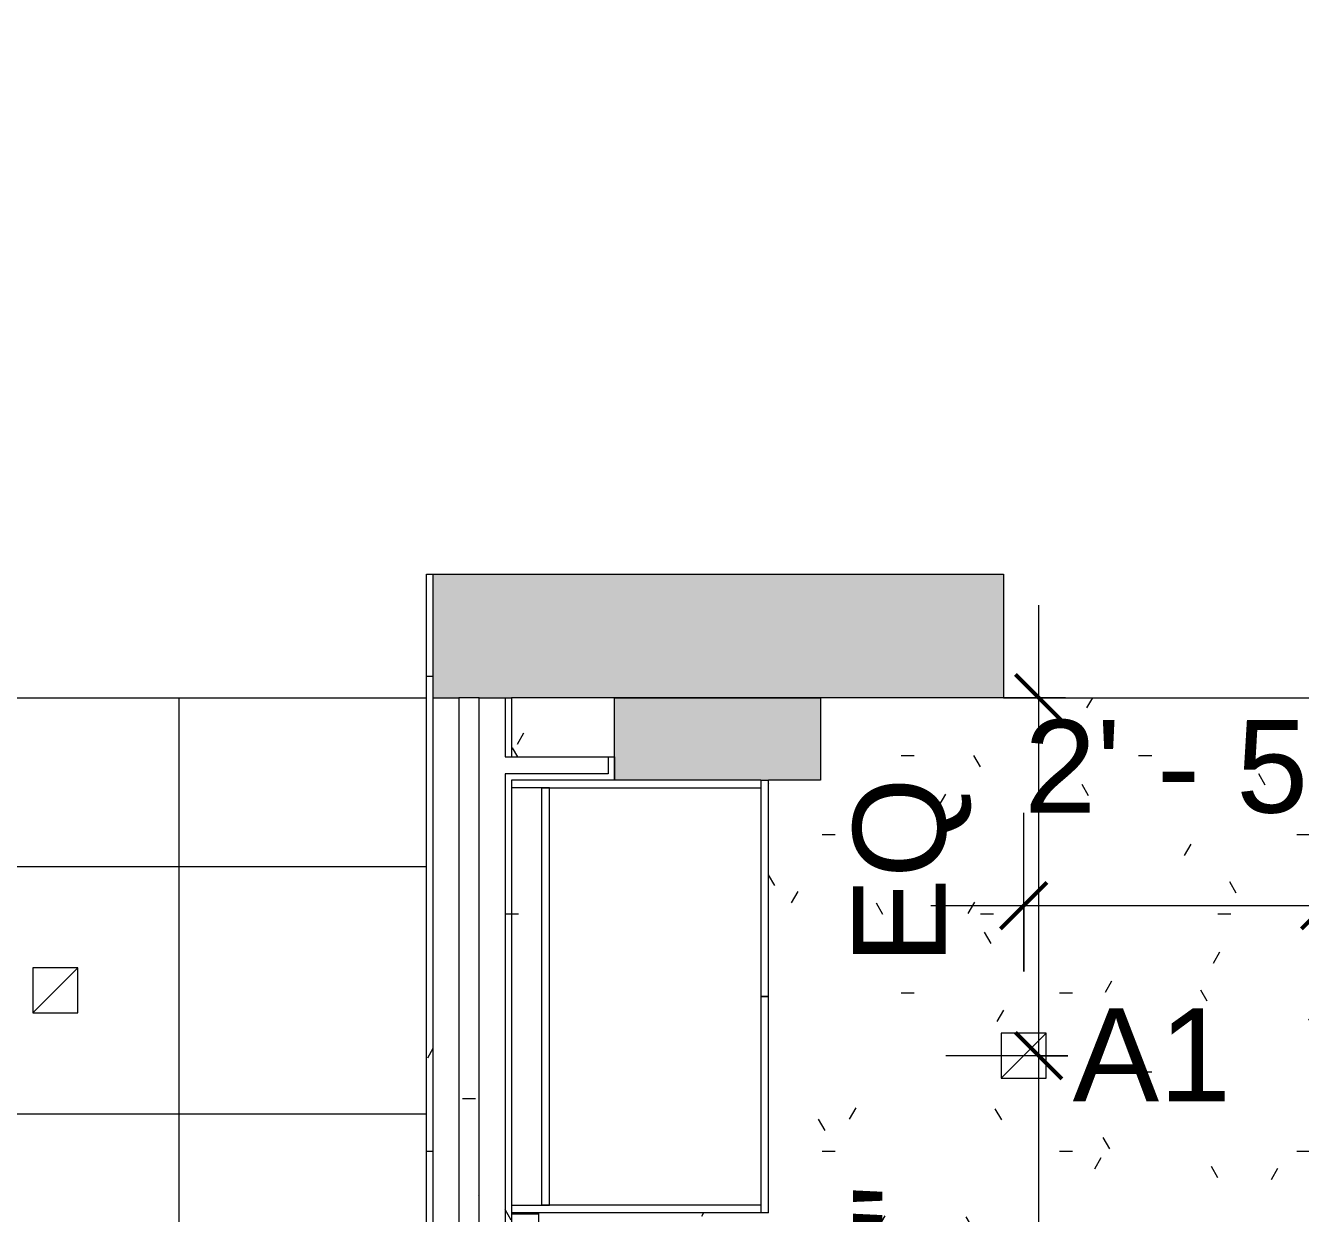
# Model space of a CAD drawing. Header units: inches. Extents: x 0 to 2454, y -180 to 1354.
# Drawn here: x 875 to 998.8, y 654.4 to 769.7 of the extents above; entities that cross this region are included whole.
import ezdxf

# ---------------------------------------------------------------- set-up
doc = ezdxf.new("R2010")
doc.units = ezdxf.units.IN
doc.header["$MEASUREMENT"] = 0
for name, color, linetype, lineweight in [('A-ANNO-DIMS', 211, 'Continuous', 9), ('A-ANNO-DIMS-96', 211, 'Continuous', 9), ('A-CLNG', 13, 'Continuous', 13), ('A-CLNG-PATT', 13, 'Continuous', 13), ('A-COLS', 52, 'Continuous', 13), ('A-WALL', 113, 'Continuous', 13), ('A-WALL-PATT', 111, 'Continuous', 13), ('E-LITE-EQPM', 33, 'Continuous', 9), ('E-LITE-EQPM-IDEN', 33, 'Continuous', 9), ('I-WALL', 2, 'Continuous', 13), ('Q-CASE', 31, 'Continuous', 9), ('S-BEAM', 12, 'Continuous', 9)]:
    doc.layers.add(name, color=color, linetype=linetype, lineweight=lineweight)
doc.styles.add('Arial', font='arial.ttf', dxfattribs={"height": 9})
doc.styles.add('Swis721 Lt BT', font='swissl.ttf', dxfattribs={"height": 9})
doc.dimstyles.new('OTJ_-_3_32__Linear__1_2__Tolerance', dxfattribs={"dimscale": 12, "dimtxt": 9.497835, "dimasz": 0.375, "dimexe": 0.75, "dimexo": 0.5, "dimgap": 0.5, "dimtad": 1, "dimdec": 1, "dimrnd": 0.5, "dimzin": 3, "dimdsep": 46, "dimlunit": 4, "dimtxsty": 'Swis721 Lt BT', "dimblk1": 'OBLIQUE', "dimblk2": 'OBLIQUE', "dimsah": 1, "dimcen": 0.09, "dimdle": 0.75, "dimazin": 0, "dimtfac": 1, "dimtdec": 4, "dimtix": 1, "dimtmove": 0, "dimatfit": 3, "dimfxl": 1, "dimtvp": 1, "dimfrac": 2, "dimtolj": 1, "dimtzin": 0, "dimarcsym": 2})
pattern_1 = [(0, (0, 0), (30.72, 7.68), [1.267, -21.773, 1.267, -21.773, -122.88]), (0, (0, 0), (30.72, 7.68), [-46.08, 1.267, -44.813, 1.267, -21.773, -53.76]), (0, (0, 0), (30.72, 7.68), [-115.2, 1.267, -14.093, 1.267, -37.133]), (120, (11.52, 3.84), (-22.011075, 22.7643), [1.267, -21.773, 1.267, -21.773, -122.88]), (120, (11.52, 3.84), (-22.011075, 22.7643), [-46.08, 1.267, -44.813, 1.267, -21.773, -53.76]), (120, (11.52, 3.84), (-22.011075, 22.7643), [-115.2, 1.267, -14.093, 1.267, -37.133]), (240, (15.36, 19.2), (-8.708925, -30.4443), [1.267, -21.773, 1.267, -21.773, -122.88]), (240, (15.36, 19.2), (-8.708925, -30.4443), [-46.08, 1.267, -44.813, 1.267, -21.773, -53.76]), (240, (15.36, 19.2), (-8.708925, -30.4443), [-115.2, 1.267, -14.093, 1.267, -37.133])]

# ---------------------------------------------------------------- blocks, each defined once
blk = doc.blocks.new('perimeter columns - perimeter columns-7228800-Level XX  RCP')
at = {"layer": 'A-COLS', "lineweight": 9}
h = blk.add_hatch(color=7, dxfattribs=at)
h.paths.add_polyline_path([(1390.51, 84), (1421.51, 84), (1426.24, 85.3), (1422.09, 94), (1390.51, 94)], flags=0)
h.paths.add_polyline_path([(1290.47, 84), (1305.95, 84), (1305.95, 94), (1287.95, 94), (1287.95, 84)], flags=0)
h.paths.add_polyline_path([(1165.47, 84), (1184.95, 84), (1184.95, 94), (1159.95, 94), (1159.95, 84)], flags=0)
h.paths.add_polyline_path([(715.47, 84), (743.95, 84), (743.95, 94), (685, 94), (685, 84), (715.33, 84)], flags=0)
h.paths.add_polyline_path([(629, 84), (629, 94), (571, 94), (571, 84), (602.39, 84)], flags=0)
h.paths.add_polyline_path([(483.64, 84), (515, 84), (515, 94), (457, 94), (457, 84), (478.77, 84)], flags=0)
h.paths.add_polyline_path([(345.72, 84), (401, 84), (401, 94), (343, 94), (343, 84)], flags=0)
h.paths.add_polyline_path([(265.47, 84), (287, 84), (287, 94), (229, 94), (229, 84), (255.6, 84)], flags=0)
h.paths.add_polyline_path([(115.47, 84), (173, 84), (173, 94), (115, 94), (115, 84)], flags=0)
h.paths.add_polyline_path([(20.72, 84), (59, 84), (59, 94), (12, 94), (12, 84), (15.47, 84)], flags=0)
h.paths.add_polyline_path([(834.08, 84), (838.95, 84), (838.95, 94), (819.95, 94), (819.95, 84)], flags=0)
h.paths.add_polyline_path([(953.33, 84), (953.95, 84), (953.95, 94), (931.95, 94), (931.95, 84)], flags=0)
h.paths.add_polyline_path([(1079.95, 84), (1079.95, 94), (1056.95, 94), (1056.95, 84)], flags=0)
h.paths.add_polyline_path([(1523.01, 178.61), (1524.2, 182.34), (1524.2, 206.47), (1515.95, 206.47), (1515.95, 182.29), (1521.43, 179.43)], flags=0)
h.paths.add_polyline_path([(1515.95, 318.22), (1524.2, 318.22), (1524.2, 348.22), (1515.95, 348.22)], flags=0)
h.paths.add_polyline_path([(1524.2, 436.04), (1524.2, 456.04), (1515.95, 456.04), (1515.95, 436.04), (1520.72, 436.04)], flags=0)
h.paths.add_polyline_path([(1520.72, 551.04), (1524.2, 551.04), (1524.2, 569.54), (1515.95, 569.54), (1515.95, 551.04)], flags=0)
h.paths.add_polyline_path([(1515.95, 680.5), (1524.2, 680.5), (1524.2, 704.5), (1515.95, 704.5)], flags=0)
h.paths.add_polyline_path([(945.45, 696.5), (952.2, 696.5), (952.2, 704.5), (932.2, 704.5), (932.2, 696.5), (943.17, 696.5)], flags=0)
h.paths.add_polyline_path([(833.7, 696.5), (833.7, 704.5), (815.2, 704.5), (815.2, 696.5), (832.87, 696.5)], flags=0)
h.paths.add_polyline_path([(547.9, 696.5), (574.9, 696.5), (574.9, 704.5), (560.9, 704.5), (560.9, 769.75), (547.9, 769.75), (547.9, 710.5)], flags=0)
h.paths.add_polyline_path([(739.8, 696.5), (739.8, 704.5), (722.81, 704.5), (722.81, 696.5)], flags=0)
h.paths.add_polyline_path([(1390.47, 696.5), (1410.45, 696.5), (1410.45, 704.5), (1385.45, 704.5), (1385.45, 696.5)], flags=0)
h.paths.add_polyline_path([(1270.45, 696.5), (1301.45, 696.5), (1301.45, 704.5), (1270.45, 704.5)], flags=0)
h.paths.add_polyline_path([(1182.95, 696.5), (1182.95, 704.5), (1159.7, 704.5), (1159.7, 696.5), (1179.1, 696.5)], flags=0)
h.paths.add_polyline_path([(1049.7, 696.5), (1075.7, 696.5), (1075.7, 704.5), (1049.7, 704.5)], flags=0)
at = {"layer": 'A-COLS', "color": 8, "lineweight": 20}
for p, q in [((932.2, 704.5), (952.2, 704.5)), ((932.2, 696.5), (932.2, 704.5)), ((952.2, 704.5), (952.2, 696.5)), ((946.41, 696.5), (932.2, 696.5)), ((952.2, 696.5), (947.16, 696.5))]:
    blk.add_line(p, q, dxfattribs=at)
blk = doc.blocks.new('CW Cupbd1 - Fridge 80_h x 24_d - 2 Doors - COUNTER DEPTH-7509609-Level XX  RCP')
at = {"layer": 'Q-CASE', "lineweight": 20}
for p, q in [((2, -26.56), (2, -2.36)), ((2.75, -2.36), (2.75, -6.06)), ((43.25, -6.06), (43.25, -2.36)), ((2.75, -6.06), (2.75, -5.31)), ((2.75, -5.31), (43.25, -5.31)), ((43.25, -5.31), (43.25, -6.06))]:
    blk.add_line(p, q, dxfattribs=at)
at = {"layer": 'Q-CASE'}
for p, q in [((2.75, -26.56), (2.75, -6.06)), ((2.75, -6.06), (43.25, -6.06)), ((43.25, -6.06), (43.25, -26.56)), ((23, -26.56), (2, -26.56)), ((2, -27.31), (2, -26.56)), ((43.25, -26.56), (2.75, -26.56)), ((23, -27.31), (23, -26.56)), ((44, -26.56), (23, -26.56)), ((23, -26.56), (23, -27.31)), ((44, -26.56), (44, -27.31)), ((2, -27.31), (23, -27.31)), ((23, -27.31), (44, -27.31))]:
    blk.add_line(p, q, dxfattribs=at)
blk = doc.blocks.new('Pan Joist - 5_25_ x 8_5_-V23-Level XX  RCP')
at = {"layer": 'S-BEAM'}
h = blk.add_hatch(dxfattribs=at)
h.set_pattern_fill('FP_80', color=256, style=0, pattern_type=2)
h.set_pattern_definition([(90, (394.25, -918.1), (-7.68, 30.72), [1.267, -21.773, 1.267, -21.773, -122.88]), (90, (394.25, -918.1), (-7.68, 30.72), [-46.08, 1.267, -44.813, 1.267, -21.773, -53.76]), (90, (394.25, -918.1), (-7.68, 30.72), [-115.2, 1.267, -14.093, 1.267, -37.133]), (210, (390.41, -906.58), (-22.7643, -22.011075), [1.267, -21.773, 1.267, -21.773, -122.88]), (210, (390.41, -906.58), (-22.7643, -22.011075), [-46.08, 1.267, -44.813, 1.267, -21.773, -53.76]), (210, (390.41, -906.58), (-22.7643, -22.011075), [-115.2, 1.267, -14.093, 1.267, -37.133]), (330, (375.05, -902.74), (30.4443, -8.708925), [1.267, -21.773, 1.267, -21.773, -122.88]), (330, (375.05, -902.74), (30.4443, -8.708925), [-46.08, 1.267, -44.813, 1.267, -21.773, -53.76]), (330, (375.05, -902.74), (30.4443, -8.708925), [-115.2, 1.267, -14.093, 1.267, -37.133])])
h.paths.add_polyline_path([(173.02, -2.62), (173.02, 2.63), (-52.98, 2.63), (-52.98, -2.62), (127.35, -2.62)], flags=0)
h.paths.add_polyline_path([(-57.85, 2.63), (-120.98, 2.63), (-120.98, -2.62), (-57.85, -2.62), (-57.85, 1.33)], flags=0)
h.paths.add_polyline_path([(-125.85, 0.98), (-310.25, 0.98), (-310.25, -1.02), (-125.85, -1.02)], flags=0)
blk = doc.blocks.new('L-Recessed Square Downlight1 - 4_ - FOR ACT F3-7282120-Level XX  RCP')
at = {"layer": 'E-LITE-EQPM'}
for p, q in [((-2.1875, -2.1875), (-2.1875, 2.1875)), ((-2.1875, 2.1875), (2.1875, 2.1875)), ((-2.1875, 2.1875), (2.1875, -2.1875)), ((2.1875, 2.1875), (2.1875, -2.1875)), ((2.1875, -2.1875), (-2.1875, -2.1875))]:
    blk.add_line(p, q, dxfattribs=at)
blk = doc.blocks.new('L-Recessed Square Downlight - 4_ A2-7345227-Level XX  RCP')
at = {"layer": 'E-LITE-EQPM'}
for p, q in [((-2.1875, -2.1875), (-2.1875, 2.1875)), ((-2.1875, 2.1875), (2.1875, 2.1875)), ((-2.1875, 2.1875), (2.1875, -2.1875)), ((2.1875, 2.1875), (2.1875, -2.1875)), ((2.1875, -2.1875), (-2.1875, -2.1875))]:
    blk.add_line(p, q, dxfattribs=at)
blk = doc.blocks.new('COVE LIGHT - Not a Type - Load Type Catalog-7625000-Level XX  RCP')
at = {"layer": 'E-LITE-EQPM'}
for p, q in [((-53.57475, -1.32), (-53.57475, 1.32)), ((53.57475, 1.32), (53.57475, -1.32)), ((-53.69975, -1.32), (53.69975, -1.32)), ((-53.69975, -1.32), (-53.57475, -1.32)), ((53.57475, -1.32), (53.69975, -1.32))]:
    blk.add_line(p, q, dxfattribs=at)
blk = doc.blocks.new('DIMBLOCK40-Level XX  RCP')
at = {"layer": 'A-ANNO-DIMS-96'}
for p, q in [((971.91, 677.94), (971.91, 693.33)), ((1001.1, 674.5), (1001.1, 693.33)), ((962.91, 684.33), (1010.1, 684.33)), ((971.91, 684.33), (971.91, 677.94)), ((1001.1, 684.33), (1001.1, 674.5))]:
    blk.add_line(p, q, dxfattribs=at)
at = {"layer": 'A-ANNO-DIMS-96', "lineweight": 50}
for p, q in [((971.91, 684.33), (974.16, 686.58)), ((1001.1, 684.33), (1003.35, 686.58)), ((971.91, 684.33), (969.66, 682.08)), ((1001.1, 684.33), (998.85, 682.08))]:
    blk.add_line(p, q, dxfattribs=at)
at = {"layer": 'A-ANNO-DIMS-96', "color": 0, "insert": (971.96, 702.35), "char_height": 9, "width": 34.9159, "attachment_point": 1, "line_spacing_factor": 1.005062, "style": 'Swis721 Lt BT'}
blk.add_mtext('2\' - 5"', dxfattribs=at)
blk = doc.blocks.new('_Oblique')
at = {"color": 0, "linetype": 'ByBlock', "lineweight": -2}
blk.add_line((-0.5, -0.5), (0.5, 0.5), dxfattribs=at)
blk = doc.blocks.new('DIMBLOCK47-Level XX  RCP')
at = {"layer": 'A-ANNO-DIMS-96', "lineweight": 50}
for p, q in [((973.36, 669.75), (971.11, 672)), ((973.36, 669.75), (975.61, 667.5)), ((973.36, 609.75), (971.11, 612)), ((973.36, 609.75), (975.61, 607.5))]:
    blk.add_line(p, q, dxfattribs=at)
at = {"layer": 'A-ANNO-DIMS-96'}
for p, q in [((976.18, 669.75), (964.36, 669.75)), ((973.36, 609.75), (973.36, 669.75)), ((973.36, 669.75), (976.18, 669.75)), ((976.18, 609.75), (964.36, 609.75)), ((973.36, 609.75), (976.18, 609.75))]:
    blk.add_line(p, q, dxfattribs=at)
at = {"layer": 'A-ANNO-DIMS-96', "color": 0, "insert": (955.35, 625.2), "char_height": 9, "width": 34.9159, "attachment_point": 1, "rotation": 90, "line_spacing_factor": 1.005062, "style": 'Swis721 Lt BT'}
blk.add_mtext('5\' - 0"', dxfattribs=at)
blk = doc.blocks.new('DIMBLOCK48-Level XX  RCP')
at = {"layer": 'A-ANNO-DIMS-96'}
for p, q in [((973.36, 669.75), (973.36, 713.5)), ((975.95, 704.5), (964.36, 704.5)), ((973.36, 704.5), (975.95, 704.5)), ((976.18, 669.75), (964.36, 669.75)), ((973.36, 669.75), (976.18, 669.75))]:
    blk.add_line(p, q, dxfattribs=at)
at = {"layer": 'A-ANNO-DIMS-96', "lineweight": 50}
for p, q in [((973.36, 704.5), (971.11, 706.75)), ((973.36, 704.5), (975.61, 702.25)), ((973.36, 669.75), (971.11, 672)), ((973.36, 669.75), (975.61, 667.5))]:
    blk.add_line(p, q, dxfattribs=at)
at = {"layer": 'A-ANNO-DIMS-96', "color": 0, "insert": (955.35, 678.61), "char_height": 9, "width": 20.443, "attachment_point": 1, "rotation": 90, "line_spacing_factor": 1.005062, "style": 'Swis721 Lt BT'}
blk.add_mtext('EQ', dxfattribs=at)

msp = doc.modelspace()

# ---------------------------------------------------------------- hatches: boundary and pattern name
at = {"layer": 'A-CLNG-PATT'}
h = msp.add_hatch(dxfattribs=at)
h.set_pattern_fill('FP_8', color=256, style=0, pattern_type=2)
h.set_pattern_definition([(0, (769.955, 592.1), (0, -24), []), (270, (769.955, 592.1), (-24, -1e-15), [])])
h.paths.add_polyline_path([(913.95, 520.1), (913.95, 704.5), (833.7, 704.5), (833.7, 696.5), (815.2, 696.5), (815.2, 704.5), (739.8, 704.5), (739.8, 696.5), (722.81, 696.5), (722.81, 704.5), (647.12, 704.5), (653.54, 678.15), (685.17, 685.86), (685.26, 685.5), (653.63, 677.79), (692.08, 520.13), (692.08, 520.49), (692.21, 522.74), (816.33, 522.74), (816.33, 545.1), (841.58, 545.1), (841.58, 520.1), (895.72, 520.1)], flags=0)
h.paths.add_polyline_path([(839.33, 538.22), (839.33, 542.85), (818.58, 542.85), (818.58, 538.22), (832.87, 538.22)], flags=0)
h.paths.add_polyline_path([(841.53, 592.72), (841.48, 592.72), (841.48, 639.85), (842.43, 639.85), (842.43, 592.72), (841.53, 592.72)], flags=0)
h.paths.add_polyline_path([(745.53, 592.72), (745.48, 592.72), (745.48, 639.85), (746.43, 639.85), (746.43, 592.72), (745.53, 592.72)], flags=0)
h.paths.add_polyline_path([(793.57, 592.72), (793.48, 592.72), (793.48, 639.85), (794.43, 639.85), (794.43, 592.72), (793.86, 592.72)], flags=0)
h = msp.add_hatch(dxfattribs=at)
h.set_pattern_fill('FP_1', color=256, style=0, pattern_type=2)
h.set_pattern_definition(pattern_1)
h.paths.add_polyline_path([(990.47, 515.22), (1009.47, 515.22), (1009.47, 538.75), (1085.95, 538.75), (1085.95, 515.22), (1145.95, 515.22), (1145.95, 538.75), (1182.95, 538.75), (1182.95, 696.5), (1141.95, 696.5), (1141.95, 704.5), (1075.7, 704.5), (1075.7, 696.5), (1049.7, 696.5), (1049.7, 704.5), (952.2, 704.5), (952.2, 696.5), (947.16, 696.5), (947.16, 654.5), (924.84, 654.5), (924.84, 654.37), (924.84, 547.1), (947.2, 547.1), (947.2, 520.1), (949.16, 520.1), (949.16, 515.22), (970.72, 515.22)], flags=0)
h.paths.add_polyline_path([(1175.66, 518.35), (1179.83, 518.35), (1179.83, 535.62), (1149.08, 535.62), (1149.08, 518.35), (1166.35, 518.35)], flags=0)
h.paths.add_polyline_path([(1012.59, 518.35), (1082.83, 518.35), (1082.83, 535.62), (1070.77, 535.62), (1070.72, 518.87), (1043.14, 518.87), (1043.14, 535.62), (1012.59, 535.62)], flags=0)
h.paths.add_polyline_path([(1043.14, 538.94), (1026.77, 538.94), (1025.32, 539.2), (1023.94, 539.75), (1022.71, 540.56), (1022.27, 540.56), (1022.27, 540.75), (1022.33, 540.75), (1022.33, 540.81), (1070.61, 540.81), (1070.61, 540.75), (1070.67, 540.75), (1070.67, 540.56), (1070.23, 540.56), (1069, 539.75), (1067.45, 539.17), (1066.17, 538.94), (1043.33, 538.94)], flags=0)
h.paths.add_polyline_path([(1092, 548.75), (1019.1, 548.75), (1016.28, 548.97), (1013.54, 549.63), (1010.93, 550.71), (1008.52, 552.19), (1006.37, 554.02), (1004.54, 556.17), (1003.06, 558.58), (1001.98, 561.19), (1001.32, 563.93), (1001.1, 566.75), (1001.1, 668.5), (1001.32, 671.32), (1001.98, 674.06), (1003.06, 676.67), (1004.54, 679.08), (1006.37, 681.23), (1008.52, 683.06), (1010.93, 684.54), (1013.54, 685.62), (1016.28, 686.28), (1019.1, 686.5), (1092.55, 686.46), (1094.81, 686.28), (1097.56, 685.62), (1100.17, 684.54), (1102.58, 683.06), (1104.73, 681.23), (1106.56, 679.08), (1108.04, 676.67), (1109.12, 674.06), (1109.78, 671.32), (1110, 668.5), (1110, 566.75), (1109.78, 563.93), (1109.12, 561.19), (1108.04, 558.58), (1106.56, 556.17), (1104.73, 554.02), (1102.58, 552.19), (1100.17, 550.71), (1097.56, 549.63), (1094.81, 548.97), (1092.55, 548.79)], flags=0)
h.paths.add_polyline_path([(924.8, 655.25), (925.16, 655.25), (925.16, 695.75), (922.2, 695.75), (922.2, 655.25)], flags=0)
h.paths.add_polyline_path([(931.58, 698.75), (932.2, 698.75), (932.2, 704.5), (922.2, 704.5), (922.2, 698.75), (925.91, 698.75)], flags=0)
h.paths.add_polyline_path([(1159.37, 699.62), (1159.7, 699.62), (1159.7, 704.5), (1145.08, 704.5), (1145.08, 699.62), (1159.08, 699.62)], flags=0)
at = {"layer": 'A-WALL-PATT', "lineweight": 9}
h = msp.add_hatch(dxfattribs=at)
h.set_pattern_fill('FP_1', color=256, style=0, pattern_type=2)
h.set_pattern_definition(pattern_1)
h.paths.add_polyline_path([(914.58, 520.1), (914.58, 716.5), (913.95, 716.5), (913.95, 520.1)], flags=0)
msp.add_hatch(color=7, dxfattribs=at).paths.add_polyline_path([(921.58, 704.5), (969.95, 704.5), (969.95, 716.5), (914.58, 716.5), (914.58, 704.5), (921.43, 704.5)], flags=0)
h = msp.add_hatch(dxfattribs=at)
h.set_pattern_fill('FP_1', color=256, style=0, pattern_type=2)
h.set_pattern_definition(pattern_1)
h.paths.add_polyline_path([(921.58, 520.1), (922.2, 520.1), (922.2, 697.12), (921.58, 697.12), (921.58, 547.1)], flags=0)
h.paths.add_polyline_path([(922.2, 698.75), (922.2, 704.5), (921.58, 704.5), (921.58, 698.75)], flags=0)

# ---------------------------------------------------------------- linework, layer by layer
at = {"layer": 'A-CLNG'}
for p, q in [((855.95, 704.5), (913.95, 704.5)), ((969.95, 704.5), (1027.95, 704.5))]:
    msp.add_line(p, q, dxfattribs=at)
at = {"layer": 'A-WALL', "color": 8, "lineweight": 20}
for p, q in [((913.95, 704.5), (913.95, 716.5)), ((913.95, 716.5), (969.95, 716.5)), ((969.95, 716.5), (969.95, 704.5)), ((919.08, 704.5), (917.08, 704.5)), ((969.95, 704.5), (922.2, 704.5))]:
    msp.add_line(p, q, dxfattribs=at)
at = {"layer": 'A-WALL'}
for p, q in [((914.58, 716.5), (914.58, 519.47)), ((914.58, 704.5), (917.08, 704.5)), ((919.08, 704.5), (922.2, 704.5)), ((921.58, 704.5), (921.58, 698.75)), ((921.58, 698.75), (922.2, 698.75)), ((931.58, 698.75), (931.58, 697.12)), ((921.58, 697.12), (921.58, 519.47)), ((931.58, 697.12), (921.58, 697.12))]:
    msp.add_line(p, q, dxfattribs=at)
at = {"layer": 'I-WALL'}
for p, q in [((913.95, 515.22), (913.95, 704.5)), ((917.08, 704.5), (917.08, 520.1)), ((919.08, 520.1), (919.08, 704.5)), ((922.2, 704.5), (922.2, 698.75)), ((922.2, 698.75), (932.2, 698.75)), ((932.2, 698.75), (932.2, 696.5)), ((922.2, 696.5), (922.2, 520.1)), ((932.2, 696.5), (922.2, 696.5))]:
    msp.add_line(p, q, dxfattribs=at)

# ---------------------------------------------------------------- block references
at = {"layer": 'A-COLS', "lineweight": 9}
msp.add_blockref('perimeter columns - perimeter columns-7228800-Level XX  RCP', (0, 0), dxfattribs=at)
at = {"layer": 'E-LITE-EQPM', "extrusion": (0, 0, -1)}
for name, p, rotation in [('L-Recessed Square Downlight - 4_ A2-7345227-Level XX  RCP', (-877.95, 676.1), 180), ('L-Recessed Square Downlight1 - 4_ - FOR ACT F3-7282120-Level XX  RCP', (-971.91, 669.75), 180), ('COVE LIGHT - Not a Type - Load Type Catalog-7625000-Level XX  RCP', (-923.52, 600.8), 269.9999999999999)]:
    msp.add_blockref(name, p, dxfattribs=dict(at, rotation=rotation))
at = {"layer": 'Q-CASE', "rotation": 90.00000000000021}
msp.add_blockref('CW Cupbd1 - Fridge 80_h x 24_d - 2 Doors - COUNTER DEPTH-7509609-Level XX  RCP', (919.84, 652.5), dxfattribs=at)
at = {"layer": 'S-BEAM', "rotation": 269.9999999999999}
msp.add_blockref('Pan Joist - 5_25_ x 8_5_-V23-Level XX  RCP', (918.1, 394.25), dxfattribs=at)

# ---------------------------------------------------------------- texts
at = {"layer": 'E-LITE-EQPM-IDEN', "insert": (976.66, 674.34), "char_height": 9, "width": 18.786, "attachment_point": 1, "style": 'Arial'}
msp.add_mtext('A1', dxfattribs=at)

# ---------------------------------------------------------------- dimensions: what is measured, and where the dimension line sits
at = {"layer": 'A-ANNO-DIMS'}
dim = msp.add_linear_dim(base=(973.36, 704.5), p1=(970.18, 669.75), p2=(969.95, 704.5), angle=90, text='EQ', dimstyle='OTJ_-_3_32__Linear__1_2__Tolerance', override={"dimpost": '<>', "dimfxl": 34.750737}, dxfattribs=at)
dim.commit()
dim.dimension.update_dxf_attribs({"geometry": 'DIMBLOCK48-Level XX  RCP', "text_midpoint": (962.41, 687.12)})
dim = msp.add_linear_dim(base=(1001.1, 684.33), p1=(971.91, 671.94), p2=(1001.1, 668.5), dimstyle='OTJ_-_3_32__Linear__1_2__Tolerance', override={"dimpost": '<>', "dimfxl": 29.38961}, dxfattribs=at)
dim.commit()
dim.dimension.update_dxf_attribs({"geometry": 'DIMBLOCK40-Level XX  RCP', "text_midpoint": (986.51, 694.96)})
dim = msp.add_linear_dim(base=(973.36, 669.75), p1=(970.18, 609.75), p2=(970.18, 669.75), angle=90, dimstyle='OTJ_-_3_32__Linear__1_2__Tolerance', override={"dimpost": '<>', "dimfxl": 60}, dxfattribs=at)
dim.commit()
dim.dimension.update_dxf_attribs({"geometry": 'DIMBLOCK47-Level XX  RCP', "text_midpoint": (962.74, 639.75)})

doc.saveas('drawing.dxf')
